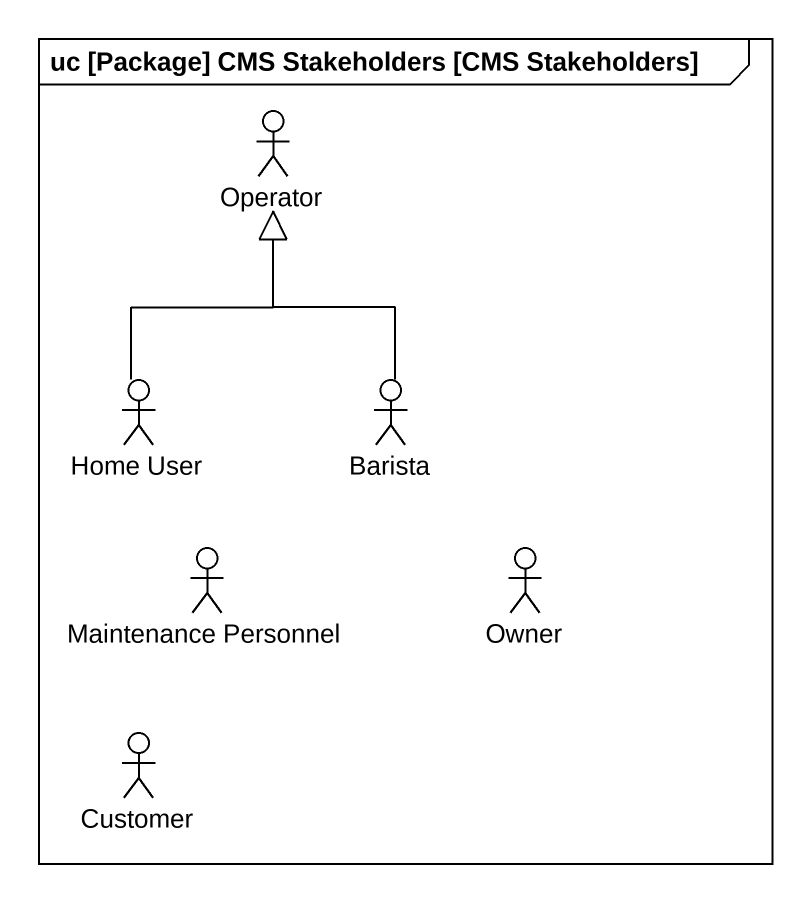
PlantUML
@startuml
mainframe uc [Package] CMS Stakeholders [CMS Stakeholders]
actor Operator
actor "Home User" as Home_User
actor Barista
actor "Maintenance Personnel" as Maintenance_Personnel
actor Owner
actor Customer
Home_User -up-|> Operator
Barista -up-|> Operator
@enduml
